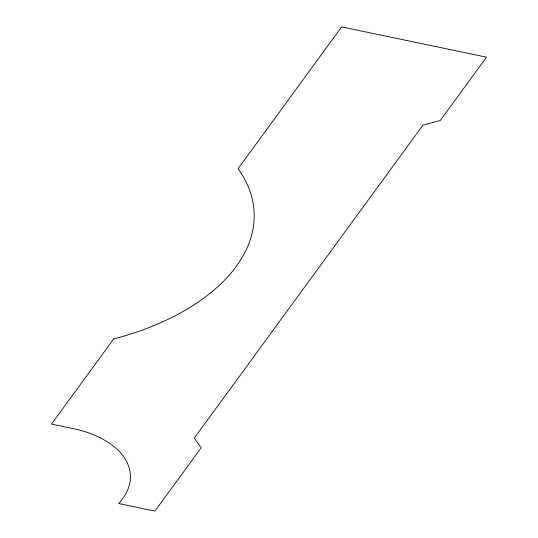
<?xml version="1.0" encoding="UTF-8"?>
<svg xmlns="http://www.w3.org/2000/svg" width="538" height="538" viewBox="0 0 538 538"><rect width="100%" height="100%" fill="white"/><g stroke="black" fill="none" stroke-linecap="round" stroke-linejoin="round"><path stroke-width="0.81" d="M113.659 338.974L51.48 424.085L77.526 429.532A96.369 54.997 -3.1 0 1 118.676 503.534L154.897 511.1L201.172 447.757L194.279 438.14L422.989 125.085L440.245 120.512L486.52 57.169L341.65 26.9L238.018 168.75A222.248 126.84 -3.1 0 1 113.659 338.974"/></g></svg>
